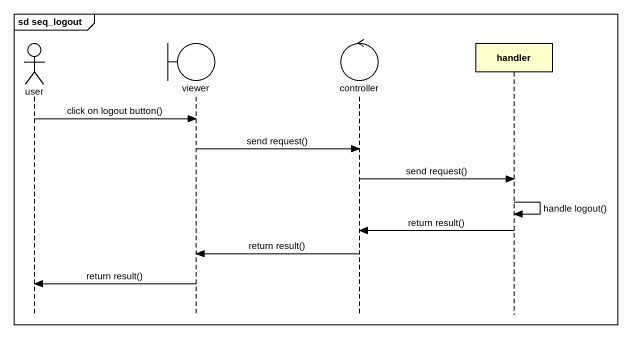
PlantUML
@startuml
mainframe sd seq_logout
hide footbox
actor user
boundary viewer
control controller
participant handler

user -> viewer : click on logout button()
viewer -> controller : send request()
controller -> handler : send request()
handler -> handler : handle logout()
handler -> controller : return result()
controller -> viewer : return result()
viewer -> user : return result()
@enduml
